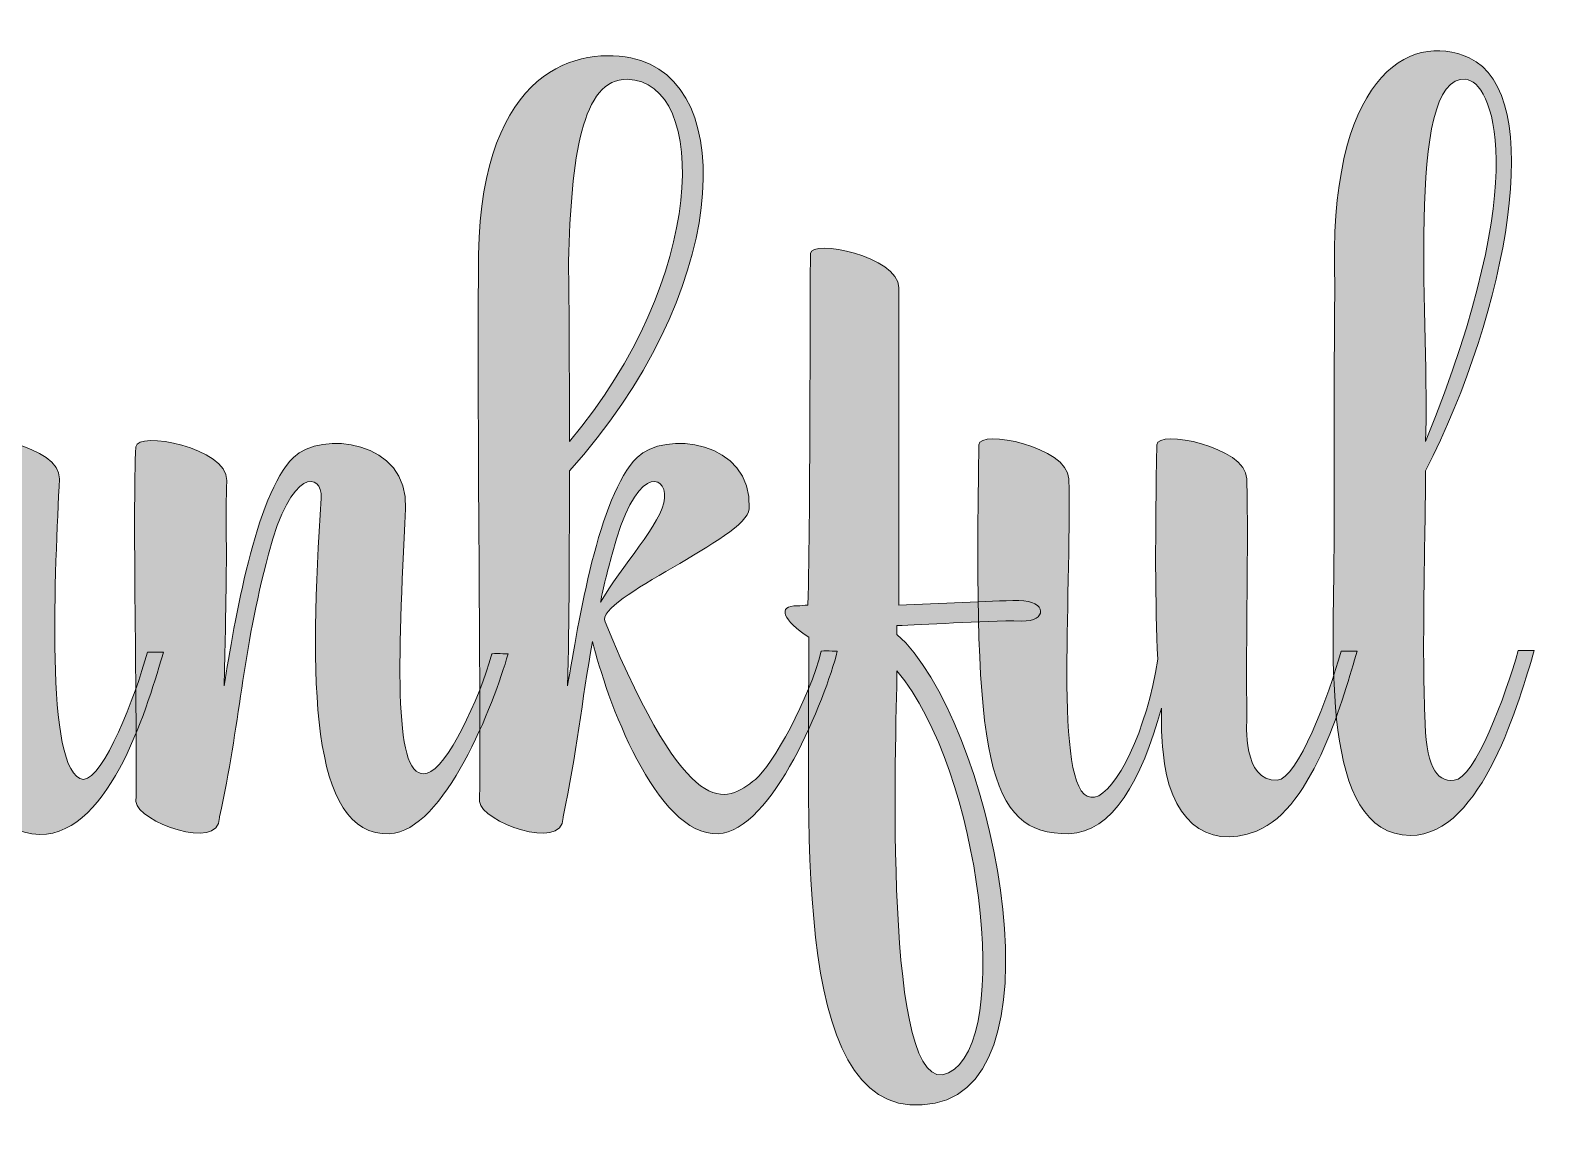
# Model space of a CAD drawing. Header units: inches. Extents: x 187 to 889, y -947 to -118.
# Drawn here: x 410.3 to 689.6, y -344 to -141.1 of the extents above; entities that cross this region are included whole.
import ezdxf

# ---------------------------------------------------------------- set-up
doc = ezdxf.new("R2010")
doc.units = ezdxf.units.IN
doc.header["$MEASUREMENT"] = 0
doc.layers.add('Layer 1', color=7, linetype='Continuous')

# ---------------------------------------------------------------- blocks, each defined once
blk = doc.blocks.new('block 3')
at = {"layer": 'Layer 1', "true_color": 0x040404}
h = blk.add_hatch(color=18, dxfattribs=at)
h.dxf.hatch_style = 2
edge = h.paths.add_edge_path()
edge.add_spline(control_points=[(650.42, -188.31), (648.95, -149.8), (664.02, -141.11), (675.16, -146.19), (689.58, -152.75), (682.21, -192.73), (667.13, -222.22), (666.97, -238.94), (666.48, -254.83), (666.97, -267.28), (667.13, -276.46), (668.94, -279.57), (672.38, -279.25), (676.15, -279.08), (681.88, -263.52), (684.18, -255.32), (684.18, -255.32), (687.13, -255.32), (687.13, -255.32), (684.5, -264.01), (677.62, -289.4), (664.35, -289.4), (647.47, -289.4), (650.26, -255.32), (650.26, -236.64), (650.26, -231.4), (650.26, -198.47), (650.42, -188.31)], knot_values=[0, 0, 0, 0, 1, 1, 1, 2, 2, 2, 3, 3, 3, 4, 4, 4, 5, 5, 5, 6, 6, 6, 7, 7, 7, 8, 8, 8, 9, 9, 9, 9], degree=3, periodic=1)
edge = h.paths.add_edge_path()
edge.add_spline(control_points=[(667.13, -216.82), (687.29, -167.17), (679.1, -150.46), (674.51, -150.13), (663.04, -149.14), (667.95, -197.65), (667.13, -216.82)], knot_values=[0, 0, 0, 0, 1, 1, 1, 2, 2, 2, 2], degree=3, periodic=1)
h = blk.add_hatch(color=18, dxfattribs=at)
h.dxf.hatch_style = 2
edge = h.paths.add_edge_path()
edge.add_spline(control_points=[(492.81, -185.68), (492.32, -149.47), (509.85, -144.07), (520.83, -146.19), (541.47, -150.29), (538.53, -190.44), (509.52, -222.22), (509.52, -235.99), (509.52, -250.08), (509.2, -261.88), (511.16, -250.08), (514.93, -226.81), (521.98, -219.77), (526.89, -214.85), (543.28, -216.49), (542.62, -229.27), (542.29, -234.68), (514.28, -245.66), (516.08, -250.08), (531.64, -287.44), (538.2, -283.51), (543.77, -279.08), (546.88, -276.62), (553.76, -264.01), (555.89, -255.49), (555.89, -255.32), (558.84, -255.49), (558.84, -255.49), (556.71, -264.01), (546.88, -288.75), (536.89, -289.08), (525.42, -289.57), (516.24, -263.84), (513.78, -253.68), (511.82, -264.66), (510.83, -274.49), (508.38, -285.96), (508.38, -285.96), (508.38, -286.13), (508.38, -286.13), (508.21, -292.52), (493.3, -286.78), (492.97, -283.18), (493.3, -273.84), (492.48, -204.2), (492.81, -185.68)], knot_values=[0, 0, 0, 0, 1, 1, 1, 2, 2, 2, 3, 3, 3, 4, 4, 4, 5, 5, 5, 6, 6, 6, 7, 7, 7, 8, 8, 8, 9, 9, 9, 10, 10, 10, 11, 11, 11, 12, 12, 12, 13, 13, 13, 14, 14, 14, 15, 15, 15, 15], degree=3, periodic=1)
edge = h.paths.add_edge_path()
edge.add_spline(control_points=[(509.52, -216.82), (534.76, -187.16), (535.41, -150.46), (520.17, -150.13), (511.82, -149.96), (509.85, -164.55), (509.36, -183.72), (509.52, -192.24), (509.52, -204.2), (509.52, -216.82)], knot_values=[0, 0, 0, 0, 1, 1, 1, 2, 2, 2, 3, 3, 3, 3], degree=3, periodic=1)
edge = h.paths.add_edge_path()
edge.add_spline(control_points=[(515.26, -246.47), (518.86, -240.08), (526.73, -231.73), (527.05, -227.3), (527.38, -222.55), (521.48, -221.4), (517.39, -237.63), (516.57, -240.74), (515.75, -243.69), (515.26, -246.47)], knot_values=[0, 0, 0, 0, 1, 1, 1, 2, 2, 2, 3, 3, 3, 3], degree=3, periodic=1)
h = blk.add_hatch(color=18, dxfattribs=at)
h.dxf.hatch_style = 2
edge = h.paths.add_edge_path()
edge.add_spline(control_points=[(551.46, -247.13), (552.12, -247.13), (552.77, -246.97), (553.43, -246.97), (553.92, -229.27), (553.76, -185.68), (553.92, -182.24), (553.92, -179.46), (570.14, -182.74), (570.14, -188.47), (570.14, -192.89), (570.14, -231.24), (570.14, -246.97), (577.84, -246.8), (586.36, -246.15), (592.26, -246.15), (597.51, -246.15), (597.51, -250.08), (592.75, -249.92), (585.38, -249.75), (574.4, -250.73), (569.82, -250.73), (569.82, -250.73), (569.82, -252.37), (569.82, -252.37), (587.02, -267.61), (601.11, -333.97), (576.86, -338.73), (550.15, -343.97), (553.76, -289.57), (553.59, -252.86), (548.84, -249.92), (547.69, -246.97), (551.46, -247.13)], knot_values=[0, 0, 0, 0, 1, 1, 1, 2, 2, 2, 3, 3, 3, 4, 4, 4, 5, 5, 5, 6, 6, 6, 7, 7, 7, 8, 8, 8, 9, 9, 9, 10, 10, 10, 11, 11, 11, 11], degree=3, periodic=1)
edge = h.paths.add_edge_path()
edge.add_spline(control_points=[(579.32, -333.15), (591.28, -327.42), (585.22, -277.44), (569.82, -259.09), (569.82, -259.09), (569.82, -259.26), (569.82, -259.26), (569.65, -270.73), (567.03, -339.05), (579.32, -333.15)], knot_values=[0, 0, 0, 0, 1, 1, 1, 2, 2, 2, 3, 3, 3, 3], degree=3, periodic=1)
h = blk.add_hatch(color=18, dxfattribs=at)
h.dxf.hatch_style = 2
edge = h.paths.add_edge_path()
edge.add_spline(control_points=[(399.27, -217.47), (399.27, -214.52), (415.98, -217.8), (415.65, -223.7), (415, -239.27), (412.7, -278.26), (420.08, -279.08), (423.84, -278.92), (429.58, -263.84), (431.87, -255.65), (431.87, -255.65), (434.82, -255.65), (434.82, -255.65), (432.2, -264.33), (425.32, -289.24), (412.05, -289.24), (404.02, -289.24), (399.59, -279.9), (399.43, -273.35), (397.79, -277.77), (394.19, -287.93), (382.39, -288.42), (371.41, -288.91), (366.17, -274.17), (366.33, -252.7), (366.49, -235.33), (370.43, -216.16), (384.35, -216.65), (393.37, -216.98), (398.12, -223.86), (399.27, -227.63), (399.27, -227.63), (399.27, -217.47), (399.27, -217.47)], knot_values=[0, 0, 0, 0, 1, 1, 1, 2, 2, 2, 3, 3, 3, 4, 4, 4, 5, 5, 5, 6, 6, 6, 7, 7, 7, 8, 8, 8, 9, 9, 9, 10, 10, 10, 11, 11, 11, 11], degree=3, periodic=1)
edge = h.paths.add_edge_path()
edge.add_spline(control_points=[(387.8, -281.21), (392.22, -283.83), (397.14, -273.35), (398.61, -268.1), (398.77, -261.22), (398.45, -241.4), (399.1, -232.55), (397.95, -229.43), (394.84, -221.73), (389.6, -221.9), (379.6, -222.22), (380.09, -276.62), (387.8, -281.21)], knot_values=[0, 0, 0, 0, 1, 1, 1, 2, 2, 2, 3, 3, 3, 4, 4, 4, 4], degree=3, periodic=1)
h = blk.add_hatch(color=18, dxfattribs=at)
h.dxf.hatch_style = 2
edge = h.paths.add_edge_path()
edge.add_spline(control_points=[(446.45, -224.03), (446.12, -239.43), (446.78, -228.78), (445.96, -261.88), (447.92, -250.08), (451.69, -226.81), (458.74, -219.77), (463.65, -214.85), (480.04, -216.49), (479.38, -229.27), (477.91, -258.11), (477.09, -279.74), (483.32, -277.94), (487.08, -276.95), (492.82, -264.5), (495.28, -255.98), (495.28, -255.81), (498.23, -255.98), (498.23, -255.98), (495.77, -264.99), (486.43, -288.75), (476.43, -289.08), (461.52, -289.73), (461.69, -260.07), (463.82, -227.3), (464.14, -222.55), (458.25, -221.4), (454.15, -237.63), (449.23, -255.81), (448.91, -269.09), (445.14, -285.96), (445.14, -285.96), (445.14, -286.13), (445.14, -286.13), (444.97, -292.52), (430.06, -286.78), (429.73, -283.18), (430.06, -273.02), (429.08, -228.61), (429.73, -217.8), (429.9, -214.85), (446.61, -217.96), (446.45, -224.03)], knot_values=[0, 0, 0, 0, 1, 1, 1, 2, 2, 2, 3, 3, 3, 4, 4, 4, 5, 5, 5, 6, 6, 6, 7, 7, 7, 8, 8, 8, 9, 9, 9, 10, 10, 10, 11, 11, 11, 12, 12, 12, 13, 13, 13, 14, 14, 14, 14], degree=3, periodic=1)
h = blk.add_hatch(color=18, dxfattribs=at)
h.dxf.hatch_style = 2
edge = h.paths.add_edge_path()
edge.add_spline(control_points=[(634.21, -223.7), (634.53, -236.32), (634.04, -250.41), (634.21, -267.78), (634.21, -268.59), (633.39, -279.57), (639.78, -279.25), (643.55, -279.08), (649.28, -263.68), (651.57, -255.49), (651.57, -255.49), (654.52, -255.49), (654.52, -255.49), (652.23, -263.19), (646.66, -284.32), (636.01, -288.59), (626.51, -292.35), (619.79, -286.13), (618.8, -274), (618.48, -271.54), (618.48, -268.92), (618.48, -265.97), (614.87, -279.25), (609.46, -288.91), (601.44, -289.08), (586.2, -289.24), (583.9, -275.31), (584.89, -217.47), (584.89, -214.52), (601.27, -217.8), (601.44, -223.7), (602.09, -245.66), (598.32, -283.83), (606.19, -282.36), (610.12, -281.54), (615.85, -270.07), (617.82, -256.96), (617.33, -246.97), (617.33, -234.02), (617.66, -217.47), (617.66, -214.52), (634.04, -217.8), (634.21, -223.7)], knot_values=[0, 0, 0, 0, 1, 1, 1, 2, 2, 2, 3, 3, 3, 4, 4, 4, 5, 5, 5, 6, 6, 6, 7, 7, 7, 8, 8, 8, 9, 9, 9, 10, 10, 10, 11, 11, 11, 12, 12, 12, 13, 13, 13, 14, 14, 14, 14], degree=3, periodic=1)
at = {"layer": 'Layer 1', "lineweight": 0}
for points, knots in [([(650.42, -188.31), (648.95, -149.8), (664.02, -141.11), (675.16, -146.19), (689.58, -152.75), (682.21, -192.73), (667.13, -222.22), (666.97, -238.94), (666.48, -254.83), (666.97, -267.28), (667.13, -276.46), (668.94, -279.57), (672.38, -279.25), (676.15, -279.08), (681.88, -263.52), (684.18, -255.32), (684.18, -255.32), (687.13, -255.32), (687.13, -255.32), (684.5, -264.01), (677.62, -289.4), (664.35, -289.4), (647.47, -289.4), (650.26, -255.32), (650.26, -236.64), (650.26, -231.4), (650.26, -198.47), (650.42, -188.31)], [0, 0, 0, 0, 1, 1, 1, 2, 2, 2, 3, 3, 3, 4, 4, 4, 5, 5, 5, 6, 6, 6, 7, 7, 7, 8, 8, 8, 9, 9, 9, 9]), ([(492.81, -185.68), (492.32, -149.47), (509.85, -144.07), (520.83, -146.19), (541.47, -150.29), (538.53, -190.44), (509.52, -222.22), (509.52, -235.99), (509.52, -250.08), (509.2, -261.88), (511.16, -250.08), (514.93, -226.81), (521.98, -219.77), (526.89, -214.85), (543.28, -216.49), (542.62, -229.27), (542.29, -234.68), (514.28, -245.66), (516.08, -250.08), (531.64, -287.44), (538.2, -283.51), (543.77, -279.08), (546.88, -276.62), (553.76, -264.01), (555.89, -255.49), (555.89, -255.32), (558.84, -255.49), (558.84, -255.49), (556.71, -264.01), (546.88, -288.75), (536.89, -289.08), (525.42, -289.57), (516.24, -263.84), (513.78, -253.68), (511.82, -264.66), (510.83, -274.49), (508.38, -285.96), (508.38, -285.96), (508.38, -286.13), (508.38, -286.13), (508.21, -292.52), (493.3, -286.78), (492.97, -283.18), (493.3, -273.84), (492.48, -204.2), (492.81, -185.68)], [0, 0, 0, 0, 1, 1, 1, 2, 2, 2, 3, 3, 3, 4, 4, 4, 5, 5, 5, 6, 6, 6, 7, 7, 7, 8, 8, 8, 9, 9, 9, 10, 10, 10, 11, 11, 11, 12, 12, 12, 13, 13, 13, 14, 14, 14, 15, 15, 15, 15]), ([(509.52, -216.82), (534.76, -187.16), (535.41, -150.46), (520.17, -150.13), (511.82, -149.96), (509.85, -164.55), (509.36, -183.72), (509.52, -192.24), (509.52, -204.2), (509.52, -216.82)], [0, 0, 0, 0, 1, 1, 1, 2, 2, 2, 3, 3, 3, 3]), ([(667.13, -216.82), (687.29, -167.17), (679.1, -150.46), (674.51, -150.13), (663.04, -149.14), (667.95, -197.65), (667.13, -216.82)], [0, 0, 0, 0, 1, 1, 1, 2, 2, 2, 2]), ([(551.46, -247.13), (552.12, -247.13), (552.77, -246.97), (553.43, -246.97), (553.92, -229.27), (553.76, -185.68), (553.92, -182.24), (553.92, -179.46), (570.14, -182.74), (570.14, -188.47), (570.14, -192.89), (570.14, -231.24), (570.14, -246.97), (577.84, -246.8), (586.36, -246.15), (592.26, -246.15), (597.51, -246.15), (597.51, -250.08), (592.75, -249.92), (585.38, -249.75), (574.4, -250.73), (569.82, -250.73), (569.82, -250.73), (569.82, -252.37), (569.82, -252.37), (587.02, -267.61), (601.11, -333.97), (576.86, -338.73), (550.15, -343.97), (553.76, -289.57), (553.59, -252.86), (548.84, -249.92), (547.69, -246.97), (551.46, -247.13)], [0, 0, 0, 0, 1, 1, 1, 2, 2, 2, 3, 3, 3, 4, 4, 4, 5, 5, 5, 6, 6, 6, 7, 7, 7, 8, 8, 8, 9, 9, 9, 10, 10, 10, 11, 11, 11, 11]), ([(399.27, -217.47), (399.27, -214.52), (415.98, -217.8), (415.65, -223.7), (415, -239.27), (412.7, -278.26), (420.08, -279.08), (423.84, -278.92), (429.58, -263.84), (431.87, -255.65), (431.87, -255.65), (434.82, -255.65), (434.82, -255.65), (432.2, -264.33), (425.32, -289.24), (412.05, -289.24), (404.02, -289.24), (399.59, -279.9), (399.43, -273.35), (397.79, -277.77), (394.19, -287.93), (382.39, -288.42), (371.41, -288.91), (366.17, -274.17), (366.33, -252.7), (366.49, -235.33), (370.43, -216.16), (384.35, -216.65), (393.37, -216.98), (398.12, -223.86), (399.27, -227.63), (399.27, -227.63), (399.27, -217.47), (399.27, -217.47)], [0, 0, 0, 0, 1, 1, 1, 2, 2, 2, 3, 3, 3, 4, 4, 4, 5, 5, 5, 6, 6, 6, 7, 7, 7, 8, 8, 8, 9, 9, 9, 10, 10, 10, 11, 11, 11, 11]), ([(446.45, -224.03), (446.12, -239.43), (446.78, -228.78), (445.96, -261.88), (447.92, -250.08), (451.69, -226.81), (458.74, -219.77), (463.65, -214.85), (480.04, -216.49), (479.38, -229.27), (477.91, -258.11), (477.09, -279.74), (483.32, -277.94), (487.08, -276.95), (492.82, -264.5), (495.28, -255.98), (495.28, -255.81), (498.23, -255.98), (498.23, -255.98), (495.77, -264.99), (486.43, -288.75), (476.43, -289.08), (461.52, -289.73), (461.69, -260.07), (463.82, -227.3), (464.14, -222.55), (458.25, -221.4), (454.15, -237.63), (449.23, -255.81), (448.91, -269.09), (445.14, -285.96), (445.14, -285.96), (445.14, -286.13), (445.14, -286.13), (444.97, -292.52), (430.06, -286.78), (429.73, -283.18), (430.06, -273.02), (429.08, -228.61), (429.73, -217.8), (429.9, -214.85), (446.61, -217.96), (446.45, -224.03)], [0, 0, 0, 0, 1, 1, 1, 2, 2, 2, 3, 3, 3, 4, 4, 4, 5, 5, 5, 6, 6, 6, 7, 7, 7, 8, 8, 8, 9, 9, 9, 10, 10, 10, 11, 11, 11, 12, 12, 12, 13, 13, 13, 14, 14, 14, 14]), ([(634.21, -223.7), (634.53, -236.32), (634.04, -250.41), (634.21, -267.78), (634.21, -268.59), (633.39, -279.57), (639.78, -279.25), (643.55, -279.08), (649.28, -263.68), (651.57, -255.49), (651.57, -255.49), (654.52, -255.49), (654.52, -255.49), (652.23, -263.19), (646.66, -284.32), (636.01, -288.59), (626.51, -292.35), (619.79, -286.13), (618.8, -274), (618.48, -271.54), (618.48, -268.92), (618.48, -265.97), (614.87, -279.25), (609.46, -288.91), (601.44, -289.08), (586.2, -289.24), (583.9, -275.31), (584.89, -217.47), (584.89, -214.52), (601.27, -217.8), (601.44, -223.7), (602.09, -245.66), (598.32, -283.83), (606.19, -282.36), (610.12, -281.54), (615.85, -270.07), (617.82, -256.96), (617.33, -246.97), (617.33, -234.02), (617.66, -217.47), (617.66, -214.52), (634.04, -217.8), (634.21, -223.7)], [0, 0, 0, 0, 1, 1, 1, 2, 2, 2, 3, 3, 3, 4, 4, 4, 5, 5, 5, 6, 6, 6, 7, 7, 7, 8, 8, 8, 9, 9, 9, 10, 10, 10, 11, 11, 11, 12, 12, 12, 13, 13, 13, 14, 14, 14, 14]), ([(515.26, -246.47), (518.86, -240.08), (526.73, -231.73), (527.05, -227.3), (527.38, -222.55), (521.48, -221.4), (517.39, -237.63), (516.57, -240.74), (515.75, -243.69), (515.26, -246.47)], [0, 0, 0, 0, 1, 1, 1, 2, 2, 2, 3, 3, 3, 3]), ([(579.32, -333.15), (591.28, -327.42), (585.22, -277.44), (569.82, -259.09), (569.82, -259.09), (569.82, -259.26), (569.82, -259.26), (569.65, -270.73), (567.03, -339.05), (579.32, -333.15)], [0, 0, 0, 0, 1, 1, 1, 2, 2, 2, 3, 3, 3, 3])]:
    blk.add_open_spline(points, degree=3, knots=knots, dxfattribs=at)
blk = doc.blocks.new('block 2')
at = {"layer": 'Layer 1'}
blk.add_blockref('block 3', (0, 0), dxfattribs=at)

msp = doc.modelspace()

# ---------------------------------------------------------------- block references
at = {"layer": 'Layer 1'}
msp.add_blockref('block 2', (0, 0), dxfattribs=at)

doc.saveas('drawing.dxf')
